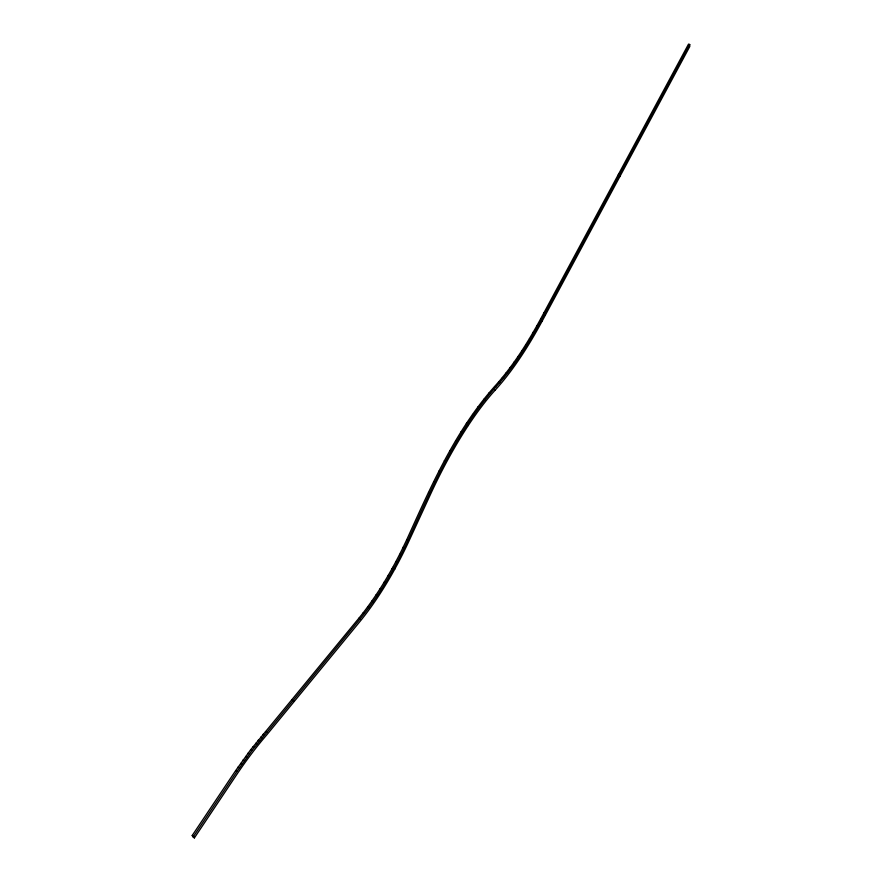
<?xml version="1.0" encoding="UTF-8"?>
<svg xmlns="http://www.w3.org/2000/svg" width="882" height="882" viewBox="0 0 882 882"><rect width="100%" height="100%" fill="white"/><g stroke="black" fill="none" stroke-linecap="round" stroke-linejoin="round"><path stroke-width="1.32" d="M406.646 539.894C431 486.379 455.013 430.978 494.537 386.559C512.916 366.284 527.579 342.955 540.6 318.975L688.533 44.1L689.702 44.486L689.79 46.492L542.198 321.037A199.486 63.879 -68.9 0 1 495.364 389.932A165.32 45.864 -65.7 0 0 430.813 493.677L408.994 540.975A150.105 50.406 -64.7 0 1 398.025 563.113L394.122 570.312A150.105 50.406 -64.7 0 1 360.032 621.413L266.706 734.949A163.578 47.97 -61.2 0 0 237.655 773.194L194.404 837.9L193.015 837.117L192.21 835.497L235.626 770.67L250.642 749.766L358.897 618.205C378.224 594.391 393.714 567.655 406.646 539.894L407.903 540.479C394.971 568.251 379.492 594.997 360.165 618.833L251.998 750.494L237.004 771.419L193.599 836.279L194.404 837.9M407.903 540.479C432.257 486.952 456.27 431.541 495.772 387.077C514.14 366.78 528.781 343.44 541.802 319.449L689.702 44.486M543.797 313.033L544.999 313.518L545.407 315.072L544.216 314.587M540.6 318.975L541.802 319.449M541.008 320.552L542.198 321.037M536.918 325.678L538.119 326.175M533.213 332.205L534.415 332.701M529.454 338.567L530.655 339.063M525.661 344.752L526.863 345.237M521.824 350.738L523.037 351.234M517.977 356.537L519.178 357.034M514.096 362.116L515.308 362.623M510.193 367.474L511.417 367.981M506.29 372.612L507.514 373.119M502.387 377.496L503.611 378.014M498.484 382.127L499.708 382.645M494.537 386.559L495.772 387.077M494.129 389.403L495.364 389.932M489.223 392.6L490.458 393.129M483.744 399.314L484.979 399.844M478.165 406.613L479.411 407.153M472.52 414.474L473.766 415.014M466.832 422.853L468.088 423.393M461.143 431.717L462.4 432.268M455.465 441.033L456.722 441.584M449.842 450.746L451.11 451.297M444.308 460.801L445.564 461.363M438.883 471.153L440.14 471.727M433.602 481.759L434.859 482.322M428.52 492.487L429.777 493.06M403.184 547.204L404.441 547.788M399.623 554.392L400.88 554.976M395.941 561.492L397.198 562.088M392.744 567.369L394.772 569.111L393.526 568.493M392.126 568.493L393.383 569.099M388.223 575.362L389.48 575.968M384.232 582.076L385.489 582.682M380.153 588.625L381.41 589.242M375.997 594.997L377.264 595.604M371.785 601.149L373.053 601.767M367.529 607.081L368.797 607.698M363.241 612.758L364.509 613.387M358.897 618.205L360.165 618.833M291.644 699.746L294.257 701.433L292.934 700.738M265.449 731.52L266.794 732.236M263.079 734.276L264.424 734.993M260.609 737.22L261.965 737.936M258.128 740.241L259.484 740.968M255.637 743.339L256.993 744.066M253.145 746.514L254.501 747.241M250.642 749.766L251.998 750.494M248.129 753.085L249.496 753.812M245.626 756.469L246.993 757.208M243.123 759.931L244.49 760.67M240.621 763.448L241.988 764.187M238.129 767.031L239.496 767.77M235.626 770.67L237.004 771.419M192.21 835.497L193.599 836.279M467.008 424.992L466.391 423.547L468.254 425.543M618.679 176.146L618.436 174.349L619.616 174.779L619.859 176.576"/></g></svg>
